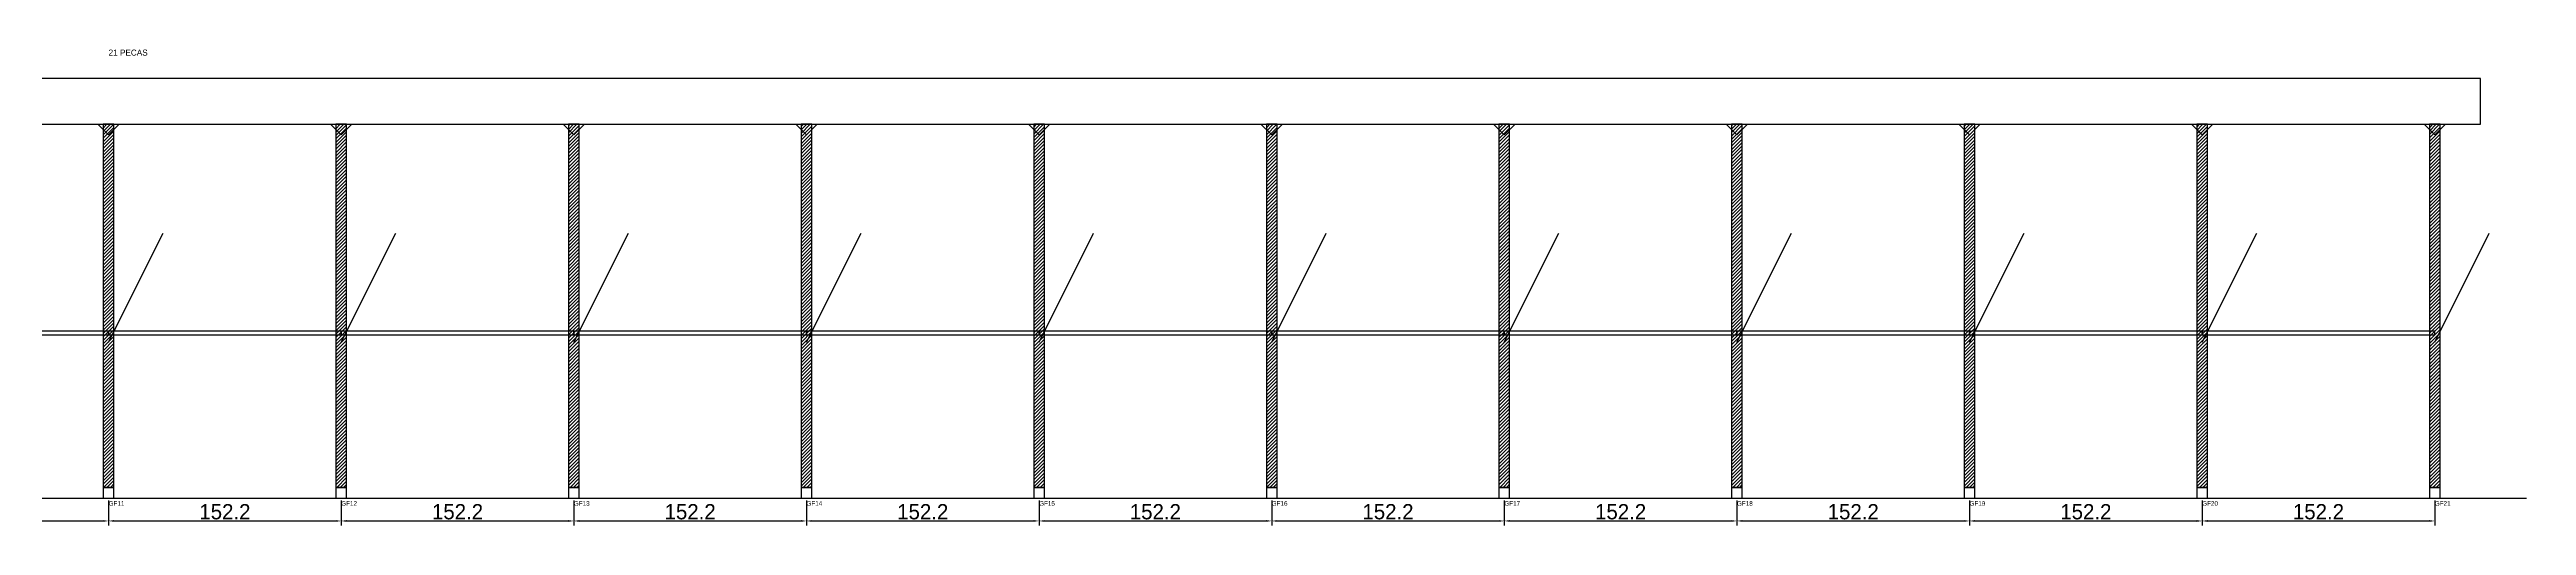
# Model space of a CAD drawing. Header units: metres. Extents: x -30 to 3135, y -25 to 308.
# Drawn here: x 1514 to 3135, y -25 to 287 of the extents above; entities that cross this region are included whole.
import ezdxf

# ---------------------------------------------------------------- set-up
doc = ezdxf.new("R2010")
doc.units = ezdxf.units.M
for name, color, linetype in [('BARRA_ANCORAGEM', 1, 'Continuous'), ('COTA', 241, 'Continuous'), ('GARFOS OK', 3, 'Continuous'), ('NOME DA VIGA', 6, 'Continuous'), ('SARR_7x7', 40, 'Continuous'), ('TIRAS REESCORAMENTO', 252, 'Continuous'), ('VIGAS', 3, 'Continuous')]:
    doc.layers.add(name, color=color, linetype=linetype)
doc.dimstyles.new('EZ DXF', dxfattribs={"dimtxt": 10, "dimasz": 3.5, "dimexe": 3, "dimexo": 1.5, "dimgap": 1, "dimtad": 1, "dimdec": 1, "dimdsep": 46, "dimcen": 2.5, "dimazin": 3, "dimtfac": 1, "dimtmove": 0, "dimatfit": 3})

msp = doc.modelspace()

# ---------------------------------------------------------------- hatches: boundary and pattern name
at = {"layer": 'COTA'}
h = msp.add_hatch(dxfattribs=at)
h.set_pattern_fill('ANSI31', scale=0.5)
h.paths.add_polyline_path([(1548.91, 0), (1555.91, 0), (1555.91, 238), (1548.91, 238)])
h = msp.add_hatch(dxfattribs=at)
h.set_pattern_fill('ANSI31', scale=0.5)
h.paths.add_polyline_path([(1701.15, 0), (1708.15, 0), (1708.15, 238), (1701.15, 238)])
h = msp.add_hatch(dxfattribs=at)
h.set_pattern_fill('ANSI31', scale=0.5)
h.paths.add_polyline_path([(1853.39, 0), (1860.39, 0), (1860.39, 238), (1853.39, 238)])
h = msp.add_hatch(dxfattribs=at)
h.set_pattern_fill('ANSI31', scale=0.5)
h.paths.add_polyline_path([(2005.63, 0), (2012.63, 0), (2012.63, 238), (2005.63, 238)])
h = msp.add_hatch(dxfattribs=at)
h.set_pattern_fill('ANSI31', scale=0.5)
h.paths.add_polyline_path([(2157.87, 0), (2164.87, 0), (2164.87, 238), (2157.87, 238)])
h = msp.add_hatch(dxfattribs=at)
h.set_pattern_fill('ANSI31', scale=0.5)
h.paths.add_polyline_path([(2310.11, 0), (2317.11, 0), (2317.11, 238), (2310.11, 238)])
h = msp.add_hatch(dxfattribs=at)
h.set_pattern_fill('ANSI31', scale=0.5)
h.paths.add_polyline_path([(2462.35, 0), (2469.35, 0), (2469.35, 238), (2462.35, 238)])
h = msp.add_hatch(dxfattribs=at)
h.set_pattern_fill('ANSI31', scale=0.5)
h.paths.add_polyline_path([(2614.59, 0), (2621.59, 0), (2621.59, 238), (2614.59, 238)])
h = msp.add_hatch(dxfattribs=at)
h.set_pattern_fill('ANSI31', scale=0.5)
h.paths.add_polyline_path([(2766.83, 0), (2773.83, 0), (2773.83, 238), (2766.83, 238)])
h = msp.add_hatch(dxfattribs=at)
h.set_pattern_fill('ANSI31', scale=0.5)
h.paths.add_polyline_path([(2919.07, 0), (2926.07, 0), (2926.07, 238), (2919.07, 238)])
h = msp.add_hatch(dxfattribs=at)
h.set_pattern_fill('ANSI31', scale=0.5)
h.paths.add_polyline_path([(3071.31, 0), (3078.31, 0), (3078.31, 238), (3071.31, 238)])

# ---------------------------------------------------------------- linework, layer by layer
at = {"layer": 'BARRA_ANCORAGEM'}
for p, q in [((1552.41, 95.2), (1588.11, 166.6)), ((1704.65, 95.2), (1740.35, 166.6)), ((1856.89, 95.2), (1892.59, 166.6)), ((2009.13, 95.2), (2044.83, 166.6)), ((2161.37, 95.2), (2197.07, 166.6)), ((2313.61, 95.2), (2349.31, 166.6)), ((2465.85, 95.2), (2501.55, 166.6)), ((2618.09, 95.2), (2653.79, 166.6)), ((2770.33, 95.2), (2806.03, 166.6)), ((2922.57, 95.2), (2958.27, 166.6)), ((3074.81, 95.2), (3110.51, 166.6))]:
    msp.add_line(p, q, dxfattribs=at)
at = {"layer": 'GARFOS OK'}
for p, q in [((1552.41, 231), (1545.41, 238)), ((1545.41, 238), (1559.41, 238)), ((1552.41, 231), (1559.41, 238)), ((1704.65, 231), (1697.65, 238)), ((1697.65, 238), (1711.65, 238)), ((1704.65, 231), (1711.65, 238)), ((1856.89, 231), (1849.89, 238)), ((1849.89, 238), (1863.89, 238)), ((1856.89, 231), (1863.89, 238)), ((2009.13, 231), (2002.13, 238)), ((2002.13, 238), (2016.13, 238)), ((2009.13, 231), (2016.13, 238)), ((2161.37, 231), (2154.37, 238)), ((2154.37, 238), (2168.37, 238)), ((2161.37, 231), (2168.37, 238)), ((2313.61, 231), (2306.61, 238)), ((2306.61, 238), (2320.61, 238)), ((2313.61, 231), (2320.61, 238)), ((2465.85, 231), (2458.85, 238)), ((2458.85, 238), (2472.85, 238)), ((2465.85, 231), (2472.85, 238)), ((2618.09, 231), (2611.09, 238)), ((2611.09, 238), (2625.09, 238)), ((2618.09, 231), (2625.09, 238)), ((2770.33, 231), (2763.33, 238)), ((2763.33, 238), (2777.33, 238)), ((2770.33, 231), (2777.33, 238)), ((2922.57, 231), (2915.57, 238)), ((2915.57, 238), (2929.57, 238)), ((2922.57, 231), (2929.57, 238)), ((3074.81, 231), (3067.81, 238)), ((3067.81, 238), (3081.81, 238)), ((3074.81, 231), (3081.81, 238))]:
    msp.add_line(p, q, dxfattribs=at)
at = {"layer": 'GARFOS OK', "linetype": 'CONTINUOUS'}
msp.add_line((-30, -7), (3134.81, -7), dxfattribs=at)
at = {"layer": 'GARFOS OK'}
for points in [[(1548.91, 0), (1555.91, 0), (1555.91, 238), (1548.91, 238), (1548.91, 0)], [(1701.15, 0), (1708.15, 0), (1708.15, 238), (1701.15, 238), (1701.15, 0)], [(1853.39, 0), (1860.39, 0), (1860.39, 238), (1853.39, 238), (1853.39, 0)], [(2005.63, 0), (2012.63, 0), (2012.63, 238), (2005.63, 238), (2005.63, 0)], [(2157.87, 0), (2164.87, 0), (2164.87, 238), (2157.87, 238), (2157.87, 0)], [(2310.11, 0), (2317.11, 0), (2317.11, 238), (2310.11, 238), (2310.11, 0)], [(2462.35, 0), (2469.35, 0), (2469.35, 238), (2462.35, 238), (2462.35, 0)], [(2614.59, 0), (2621.59, 0), (2621.59, 238), (2614.59, 238), (2614.59, 0)], [(2766.83, 0), (2773.83, 0), (2773.83, 238), (2766.83, 238), (2766.83, 0)], [(2919.07, 0), (2926.07, 0), (2926.07, 238), (2919.07, 238), (2919.07, 0)], [(3071.31, 0), (3078.31, 0), (3078.31, 238), (3071.31, 238), (3071.31, 0)]]:
    msp.add_lwpolyline(points, dxfattribs=at)
at = {"layer": 'SARR_7x7'}
for points in [[(1548.91, -7), (1555.91, -7), (1555.91, 0), (1548.91, 0), (1548.91, -7)], [(1701.15, -7), (1708.15, -7), (1708.15, 0), (1701.15, 0), (1701.15, -7)], [(1853.39, -7), (1860.39, -7), (1860.39, 0), (1853.39, 0), (1853.39, -7)], [(2005.63, -7), (2012.63, -7), (2012.63, 0), (2005.63, 0), (2005.63, -7)], [(2157.87, -7), (2164.87, -7), (2164.87, 0), (2157.87, 0), (2157.87, -7)], [(2310.11, -7), (2317.11, -7), (2317.11, 0), (2310.11, 0), (2310.11, -7)], [(2462.35, -7), (2469.35, -7), (2469.35, 0), (2462.35, 0), (2462.35, -7)], [(2614.59, -7), (2621.59, -7), (2621.59, 0), (2614.59, 0), (2614.59, -7)], [(2766.83, -7), (2773.83, -7), (2773.83, 0), (2766.83, 0), (2766.83, -7)], [(2919.07, -7), (2926.07, -7), (2926.07, 0), (2919.07, 0), (2919.07, -7)], [(3071.31, -7), (3078.31, -7), (3078.31, 0), (3071.31, 0), (3071.31, -7)]]:
    msp.add_lwpolyline(points, dxfattribs=at)
at = {"layer": 'TIRAS REESCORAMENTO'}
for points in [[(1400.16, 100), (1552.41, 100), (1552.41, 102.5), (1400.16, 102.5), (1400.16, 100)], [(1552.41, 100), (1704.65, 100), (1704.65, 102.5), (1552.41, 102.5), (1552.41, 100)], [(1704.65, 100), (1856.89, 100), (1856.89, 102.5), (1704.65, 102.5), (1704.65, 100)], [(1856.89, 100), (2009.13, 100), (2009.13, 102.5), (1856.89, 102.5), (1856.89, 100)], [(2009.13, 100), (2161.37, 100), (2161.37, 102.5), (2009.13, 102.5), (2009.13, 100)], [(2161.37, 100), (2313.61, 100), (2313.61, 102.5), (2161.37, 102.5), (2161.37, 100)], [(2313.61, 100), (2465.85, 100), (2465.85, 102.5), (2313.61, 102.5), (2313.61, 100)], [(2465.85, 100), (2618.09, 100), (2618.09, 102.5), (2465.85, 102.5), (2465.85, 100)], [(2618.09, 100), (2770.33, 100), (2770.33, 102.5), (2618.09, 102.5), (2618.09, 100)], [(2770.33, 100), (2922.57, 100), (2922.57, 102.5), (2770.33, 102.5), (2770.33, 100)], [(2922.57, 100), (3074.81, 100), (3074.81, 102.5), (2922.57, 102.5), (2922.57, 100)]]:
    msp.add_lwpolyline(points, dxfattribs=at)
at = {"layer": 'VIGAS'}
msp.add_lwpolyline([(0, 238), (3104.81, 238), (3104.81, 268), (0, 268), (0, 238)], dxfattribs=at)

# ---------------------------------------------------------------- texts
at = {"layer": 'NOME DA VIGA'}
for s, height, p in [('21 PECAS', 4, (1552.41, 283)), ('GF11', 3, (1552.41, -12)), ('GF12', 3, (1704.65, -12)), ('GF13', 3, (1856.89, -12)), ('GF14', 3, (2009.13, -12)), ('GF15', 3, (2161.37, -12)), ('GF16', 3, (2313.61, -12)), ('GF17', 3, (2465.85, -12)), ('GF18', 3, (2618.09, -12)), ('GF19', 3, (2770.33, -12)), ('GF20', 3, (2922.57, -12)), ('GF21', 3, (3074.81, -12))]:
    msp.add_text(s, height=height, dxfattribs=at).set_placement(p)

# ---------------------------------------------------------------- dimensions: what is measured, and where the dimension line sits
at = {"layer": 'COTA'}
for base, p1, p2 in [((1400.1647, -22), (1400.1647, -7), (1552.4053, -7)), ((1552.41, -22), (1552.41, -7), (1704.65, -7)), ((1704.65, -22), (1704.65, -7), (1856.89, -7)), ((1856.89, -22), (1856.89, -7), (2009.13, -7)), ((2009.13, -22), (2009.13, -7), (2161.37, -7)), ((2161.37, -22), (2161.37, -7), (2313.61, -7)), ((2313.61, -22), (2313.61, -7), (2465.85, -7)), ((2465.85, -22), (2465.85, -7), (2618.09, -7)), ((2618.09, -22), (2618.09, -7), (2770.33, -7)), ((2770.33, -22), (2770.33, -7), (2922.57, -7)), ((2922.57, -22), (2922.57, -7), (3074.81, -7))]:
    msp.add_linear_dim(base=base, p1=p1, p2=p2, dimstyle='EZ DXF', dxfattribs=at).render()

doc.saveas('drawing.dxf')
